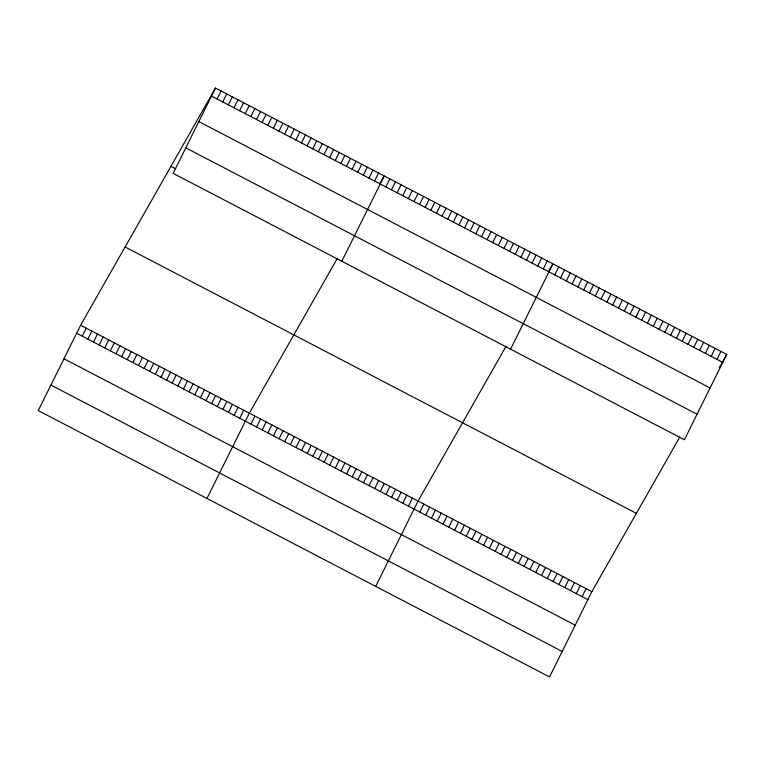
<?xml version="1.0" encoding="UTF-8"?>
<svg xmlns="http://www.w3.org/2000/svg" width="765" height="765" viewBox="0 0 765 765"><rect width="100%" height="100%" fill="white"/><g stroke="black" fill="none" stroke-linecap="round" stroke-linejoin="round"><path stroke-width="1.15" d="M215.472 88.052L173.129 173.368L684.398 439.741L726.75 354.425L215.472 88.052L80.602 325.259L38.25 410.576L549.528 676.948L591.871 591.632L679.856 436.911M82.247 336.208L86.225 328.185M87.87 339.134L91.848 331.121M93.493 342.06L97.471 334.047M217.126 98.991L221.104 90.978M99.115 344.996L103.093 336.983M222.749 101.927L226.727 93.913M104.738 347.922L108.716 339.909M228.372 104.853L232.35 96.839M110.37 350.858L114.348 342.835M233.994 107.788L237.972 99.775M115.993 353.784L119.971 345.77M239.617 110.715L243.595 102.701M121.616 356.71L125.594 348.697M245.24 113.65L249.218 105.627M127.239 359.646L131.217 351.632M250.863 116.576L254.841 108.563M132.861 362.572L136.839 354.558M256.485 119.503L260.473 111.489M138.484 365.507L142.462 357.494M262.118 122.438L266.096 114.425M144.107 368.434L148.085 360.42M267.74 125.364L271.718 117.351M149.73 371.369L153.717 363.346M273.363 128.3L277.341 120.287M155.362 374.295L159.34 366.282M278.986 131.226L282.964 123.213M160.985 377.222L164.963 369.208M284.609 134.162L288.587 126.139M166.607 380.157L170.585 372.144M290.231 137.088L294.209 129.075M172.23 383.083L176.208 375.07M295.854 140.014L299.832 132.001M177.853 386.019L181.831 378.006M301.486 142.95L305.464 134.936M183.476 388.945L187.454 380.932M307.109 145.876L311.087 137.863M189.098 391.871L193.076 383.858M312.732 148.812L316.71 140.798M194.731 394.807L198.709 386.794M318.355 151.738L322.333 143.724M200.354 397.733L204.332 389.72M323.978 154.664L327.955 146.651M205.976 400.669L209.954 392.655M329.6 157.6L333.578 149.586M211.599 403.595L215.577 395.582M335.223 160.526L339.201 152.512M217.222 406.531L221.2 398.508M340.846 163.461L344.824 155.448M222.845 409.457L226.822 401.443M346.478 166.388L350.456 158.374M228.467 412.383L232.445 404.369M352.101 169.323L356.079 161.3M234.09 415.319L238.068 407.305M357.724 172.249L361.702 164.236M239.722 418.245L243.7 410.231M363.346 175.175L367.324 167.162M206.971 498.474L249.323 413.167L337.298 258.436M368.969 178.111L372.947 170.098M250.968 424.106L254.946 416.093M374.592 181.037L378.57 173.024M256.591 427.042L260.569 419.019M341.85 261.267L384.193 175.96L379.564 184.107M262.213 429.968L266.191 421.955M385.847 186.899L389.825 178.886M267.836 432.894L271.814 424.881M391.47 189.835L395.448 181.812M273.459 435.83L277.437 427.817M397.092 192.761L401.07 184.748M279.082 438.756L283.069 430.743M402.715 195.687L406.693 187.674M284.714 441.692L288.692 433.669M408.338 198.623L412.316 190.609M290.337 444.618L294.315 436.605M413.961 201.549L417.939 193.535M295.959 447.544L299.937 439.531M419.583 204.485L423.561 196.462M301.582 450.48L305.56 442.466M425.206 207.411L429.184 199.397M307.205 453.406L311.183 445.393M430.838 210.337L434.816 202.323M312.828 456.342L316.806 448.328M436.461 213.272L440.439 205.259M318.45 459.268L322.428 451.254M442.084 216.199L446.062 208.185M324.083 462.203L328.061 454.18M447.707 219.134L451.685 211.121M329.705 465.13L333.683 457.116M453.329 222.06L457.307 214.047M335.328 468.056L339.306 460.042M458.952 224.996L462.93 216.973M340.951 470.991L344.929 462.978M464.575 227.922L468.553 219.909M346.574 473.918L350.552 465.904M470.198 230.848L474.185 222.835M352.196 476.853L356.174 468.84M475.83 233.784L479.808 225.771M357.819 479.779L361.797 471.766M481.453 236.71L485.431 228.697M363.442 482.705L367.43 474.692M487.076 239.646L491.053 231.632M369.074 485.641L373.052 477.628M492.698 242.572L496.676 234.559M374.697 488.567L378.675 480.554M498.321 245.498L502.299 237.485M380.32 491.503L384.298 483.49M503.944 248.434L507.922 240.42M385.943 494.429L389.921 486.416M509.567 251.36L513.544 243.346M391.565 497.365L395.543 489.342M515.199 254.296L519.177 246.282M397.188 500.291L401.166 492.277M520.822 257.222L524.8 249.208M402.811 503.217L406.789 495.204M526.444 260.157L530.422 252.134M408.443 506.153L412.421 498.139M532.067 263.084L536.045 255.07M375.692 586.382L418.044 501.065L506.019 346.335M537.69 266.01L541.668 257.996M419.861 512.101L423.839 504.087M543.313 268.945L547.291 260.932M425.656 515.122L429.634 507.109M510.571 349.175L552.913 263.858L548.285 272.015M431.45 518.135L435.428 510.121M554.73 274.893L558.708 266.88M437.236 521.156L441.223 513.143M560.525 277.915L564.503 269.902M443.031 524.178L447.009 516.165M566.32 280.927L570.298 272.914M448.826 527.19L452.803 519.177M572.115 283.949L576.093 275.935M454.62 530.212L458.598 522.199M577.91 286.971L581.888 278.957M460.415 533.234L464.393 525.22M583.705 289.983L587.683 281.969M466.21 536.255L470.188 528.232M589.499 293.005L593.477 284.991M472.005 539.268L475.983 531.254M595.294 296.026L599.272 288.013M477.8 542.289L481.778 534.276M601.089 299.048L605.067 291.025M483.595 545.311L487.573 537.298M606.884 302.06L610.862 294.047M489.39 548.323L493.368 540.31M612.679 305.082L616.657 297.069M495.185 551.345L499.163 543.332M618.474 308.104L622.452 300.09M500.979 554.367L504.957 546.353M624.269 311.116L628.247 303.103M506.774 557.389L510.752 549.366M630.064 314.138L634.042 306.124M512.569 560.401L516.547 552.387M635.858 317.159L639.836 309.146M518.364 563.423L522.342 555.409M641.653 320.181L645.631 312.158M524.159 566.444L528.137 558.431M647.448 323.193L651.426 315.18M529.954 569.456L533.932 561.443M653.243 326.215L657.221 318.202M535.749 572.478L539.727 564.465M659.028 329.237L663.016 321.224M541.544 575.5L545.522 567.487M664.823 332.249L668.801 324.236M547.338 578.512L551.316 570.499M670.618 335.271L674.596 327.257M553.133 581.534L557.111 573.52M676.413 338.293L680.391 330.279M558.928 584.556L562.906 576.542M682.208 341.305L686.186 333.291M564.713 587.577L568.701 579.554M688.003 344.327L691.981 336.313M570.508 590.59L574.486 582.576M693.798 347.348L697.776 339.335M576.303 593.611L580.281 585.598M699.593 350.37L703.571 342.347M582.098 596.633L586.076 588.62M705.387 353.382L709.365 345.369M711.182 356.404L715.16 348.391M716.977 359.426L720.955 351.412M719.33 367.477L720.726 365.029M721.185 364.216L726.75 354.425M211.494 96.065L722.772 362.438M198.833 121.578L710.111 387.951M185.79 147.855L697.058 414.228M170.968 166.33L175.654 168.769M125.106 246.98L636.384 513.353M80.602 325.259L591.871 591.632M76.624 333.272L587.893 599.645M63.964 358.785L575.232 625.158M50.911 385.063L562.189 651.436"/></g></svg>
